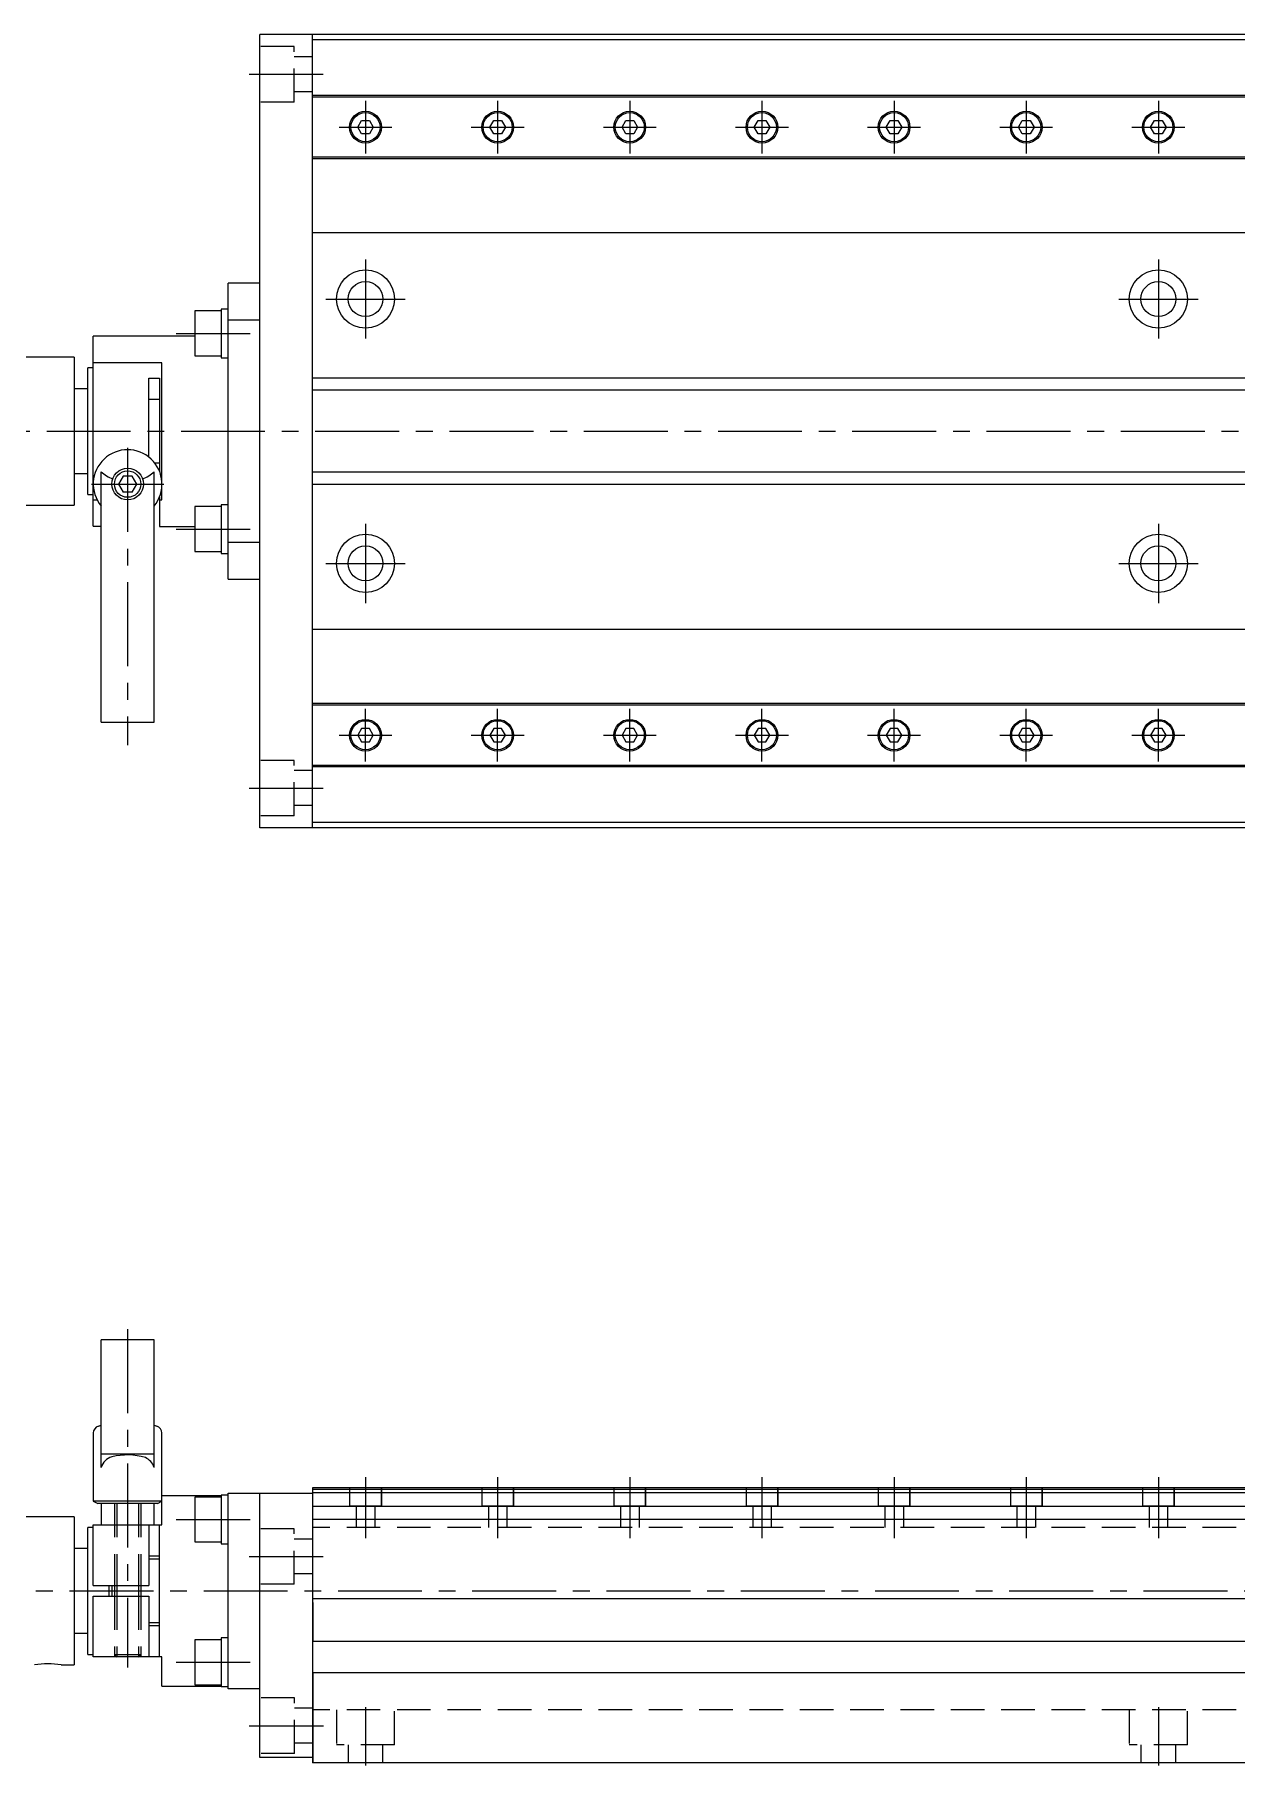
# Model space of a CAD drawing. Extents: x -2 to 830, y -8 to 345.
# Drawn here: x 305.4 to 532.8, y 17 to 344.3 of the extents above; entities that cross this region are included whole.
import ezdxf

# ---------------------------------------------------------------- set-up
doc = ezdxf.new("R2010")
doc.units = 0
doc.header["$LTSCALE"] = 0.5
doc.linetypes.add('CENTER', pattern=[50.8, 31.75, -6.35, 6.35, -6.35])
doc.linetypes.add('DASHED', pattern=[19.05, 12.7, -6.35])
for name, color, linetype in [('MSM_CENTER', 1, 'CENTER'), ('MSM_CONTINUOUS', 7, 'CONTINUOUS'), ('MSM_DASHED', 4, 'DASHED'), ('MSM_NARROW', 5, 'CONTINUOUS')]:
    doc.layers.add(name, color=color, linetype=linetype)

msp = doc.modelspace()

# ---------------------------------------------------------------- linework, layer by layer
at = {"layer": 'MSM_CENTER'}
for p, q in [((346.02, 336.83), (360.02, 336.83)), ((368.02, 331.83), (368.02, 321.83)), ((393.02, 331.83), (393.02, 321.83)), ((418.02, 331.83), (418.02, 321.83)), ((443.02, 331.83), (443.02, 321.83)), ((468.02, 331.83), (468.02, 321.83)), ((493.02, 331.83), (493.02, 321.83)), ((518.02, 331.83), (518.02, 321.83)), ((363.02, 326.83), (373.02, 326.83)), ((388.02, 326.83), (398.02, 326.83)), ((413.02, 326.83), (423.02, 326.83)), ((438.02, 326.83), (448.02, 326.83)), ((463.02, 326.83), (473.02, 326.83)), ((488.02, 326.83), (498.02, 326.83)), ((513.02, 326.83), (523.02, 326.83)), ((368.02, 301.83), (368.02, 286.83)), ((518.02, 301.83), (518.02, 286.83)), ((360.52, 294.33), (375.52, 294.33)), ((510.52, 294.33), (525.52, 294.33)), ((332.2, 287.83), (346.2, 287.83)), ((256.92, 269.33), (830.02, 269.33)), ((323.02, 266.16), (323.02, 209.94)), ((316.2, 259.33), (329.85, 259.33)), ((332.2, 250.83), (346.2, 250.83)), ((368.02, 251.83), (368.02, 236.83)), ((518.02, 251.83), (518.02, 236.83)), ((360.52, 244.33), (375.52, 244.33)), ((510.52, 244.33), (525.52, 244.33)), ((368.02, 206.83), (368.02, 216.83)), ((393.02, 206.83), (393.02, 216.83)), ((418.02, 206.83), (418.02, 216.83)), ((443.02, 206.83), (443.02, 216.83)), ((468.02, 206.83), (468.02, 216.83)), ((493.02, 206.83), (493.02, 216.83)), ((518.02, 206.83), (518.02, 216.83)), ((363.02, 211.83), (373.02, 211.83)), ((388.02, 211.83), (398.02, 211.83)), ((413.02, 211.83), (423.02, 211.83)), ((438.02, 211.83), (448.02, 211.83)), ((463.02, 211.83), (473.02, 211.83)), ((488.02, 211.83), (498.02, 211.83)), ((513.02, 211.83), (523.02, 211.83)), ((346.02, 201.83), (360.02, 201.83)), ((323.02, 99.5), (323.02, 35.5)), ((368.02, 71.5), (368.02, 60)), ((393.02, 71.5), (393.02, 60)), ((418.02, 71.5), (418.02, 60)), ((443.02, 71.5), (443.02, 60)), ((468.02, 71.5), (468.02, 60)), ((493.02, 71.5), (493.02, 60)), ((518.02, 71.5), (518.02, 60)), ((332.2, 63.5), (346.2, 63.5)), ((346.02, 56.5), (360.02, 56.5)), ((286.62, 50), (830.02, 50)), ((332.2, 36.5), (346.2, 36.5)), ((368.02, 28), (368.02, 17)), ((518.02, 28), (518.02, 17)), ((346.02, 24.5), (360.07, 24.5))]:
    msp.add_line(p, q, dxfattribs=at)
at = {"layer": 'MSM_CONTINUOUS'}
for p, q in [((358.02, 344.33), (348.02, 344.33)), ((348.02, 194.33), (348.02, 344.33)), ((358.02, 194.33), (358.02, 344.33)), ((358.02, 344.28), (358.07, 344.28)), ((828.02, 344.33), (358.07, 344.33)), ((358.07, 344.33), (358.07, 344.28)), ((543.02, 343.33), (358.02, 343.33)), ((543.02, 332.83), (358.02, 332.83)), ((543.02, 332.53), (358.02, 332.53)), ((366.55, 326.83), (367.28, 328.11)), ((367.28, 328.11), (368.76, 328.11)), ((368.76, 328.11), (369.5, 326.83)), ((391.55, 326.83), (392.28, 328.11)), ((392.28, 328.11), (393.76, 328.11)), ((393.76, 328.11), (394.5, 326.83)), ((416.55, 326.83), (417.28, 328.11)), ((417.28, 328.11), (418.76, 328.11)), ((418.76, 328.11), (419.5, 326.83)), ((441.55, 326.83), (442.28, 328.11)), ((442.28, 328.11), (443.76, 328.11)), ((443.76, 328.11), (444.5, 326.83)), ((466.55, 326.83), (467.28, 328.11)), ((467.28, 328.11), (468.76, 328.11)), ((468.76, 328.11), (469.5, 326.83)), ((491.55, 326.83), (492.28, 328.11)), ((492.28, 328.11), (493.76, 328.11)), ((493.76, 328.11), (494.5, 326.83)), ((516.55, 326.83), (517.28, 328.11)), ((517.28, 328.11), (518.76, 328.11)), ((518.76, 328.11), (519.5, 326.83)), ((367.28, 325.55), (366.55, 326.83)), ((368.76, 325.55), (367.28, 325.55)), ((369.5, 326.83), (368.76, 325.55)), ((392.28, 325.55), (391.55, 326.83)), ((393.76, 325.55), (392.28, 325.55)), ((394.5, 326.83), (393.76, 325.55)), ((417.28, 325.55), (416.55, 326.83)), ((418.76, 325.55), (417.28, 325.55)), ((419.5, 326.83), (418.76, 325.55)), ((442.28, 325.55), (441.55, 326.83)), ((443.76, 325.55), (442.28, 325.55)), ((444.5, 326.83), (443.76, 325.55)), ((467.28, 325.55), (466.55, 326.83)), ((468.76, 325.55), (467.28, 325.55)), ((469.5, 326.83), (468.76, 325.55)), ((492.28, 325.55), (491.55, 326.83)), ((493.76, 325.55), (492.28, 325.55)), ((494.5, 326.83), (493.76, 325.55)), ((517.28, 325.55), (516.55, 326.83)), ((518.76, 325.55), (517.28, 325.55)), ((519.5, 326.83), (518.76, 325.55)), ((543.02, 321.13), (358.02, 321.13)), ((543.02, 320.83), (358.02, 320.83)), ((543.02, 306.83), (358.02, 306.83)), ((342.02, 241.33), (342.02, 297.33)), ((348.02, 297.33), (342.02, 297.33)), ((335.72, 292.08), (335.72, 283.58)), ((340.72, 292.08), (335.72, 292.08)), ((340.72, 292.43), (340.72, 283.23)), ((342.02, 292.43), (340.72, 292.43)), ((348.02, 290.35), (342.02, 290.35)), ((316.52, 251.36), (316.52, 287.33)), ((335.72, 287.33), (316.52, 287.33)), ((312.92, 283.33), (303.74, 283.33)), ((312.92, 283.33), (312.92, 255.33)), ((329.52, 282.29), (316.52, 282.29)), ((329.52, 256.38), (329.52, 282.29)), ((335.72, 283.58), (340.72, 283.58)), ((340.72, 283.23), (342.02, 283.23)), ((315.52, 257.33), (315.52, 281.33)), ((316.52, 281.33), (315.52, 281.33)), ((327.02, 279.33), (329.02, 279.33)), ((327.02, 264.46), (327.02, 279.33)), ((329.02, 279.33), (329.02, 261.83)), ((543.02, 279.33), (358.02, 279.33)), ((315.52, 277.33), (312.92, 277.33)), ((329.02, 275.33), (327.02, 275.33)), ((328.15, 263.33), (329.02, 263.33)), ((312.92, 261.33), (315.52, 261.33)), ((318.02, 214.33), (318.02, 261.67)), ((322.16, 260.83), (321.29, 259.33)), ((321.29, 259.33), (322.16, 257.83)), ((323.89, 260.83), (322.16, 260.83)), ((324.76, 259.33), (323.89, 260.83)), ((323.89, 257.83), (324.76, 259.33)), ((328.02, 214.33), (328.02, 261.67)), ((358.02, 259.33), (543.02, 259.33)), ((303.74, 255.33), (312.92, 255.33)), ((315.52, 257.33), (316.52, 257.33)), ((316.52, 256.38), (317.23, 256.38)), ((323.89, 257.83), (322.16, 257.83)), ((329.02, 256.83), (329.02, 251.33)), ((329.02, 256.38), (329.52, 256.38)), ((340.72, 255.43), (340.72, 246.23)), ((342.02, 255.43), (340.72, 255.43)), ((335.72, 255.08), (335.72, 246.58)), ((340.72, 255.08), (335.72, 255.08)), ((316.52, 251.36), (318.02, 251.36)), ((329.02, 251.33), (335.72, 251.33)), ((335.72, 246.58), (340.72, 246.58)), ((340.72, 246.23), (342.02, 246.23)), ((342.02, 248.32), (348.02, 248.32)), ((342.02, 241.33), (348.02, 241.33)), ((543.02, 231.83), (358.02, 231.83)), ((543.02, 217.83), (358.02, 217.83)), ((543.02, 217.53), (358.02, 217.53)), ((318.02, 214.33), (328.02, 214.33)), ((367.28, 213.11), (366.55, 211.83)), ((368.76, 213.11), (367.28, 213.11)), ((369.5, 211.83), (368.76, 213.11)), ((392.28, 213.11), (391.55, 211.83)), ((393.76, 213.11), (392.28, 213.11)), ((394.5, 211.83), (393.76, 213.11)), ((417.28, 213.11), (416.55, 211.83)), ((418.76, 213.11), (417.28, 213.11)), ((419.5, 211.83), (418.76, 213.11)), ((442.28, 213.11), (441.55, 211.83)), ((443.76, 213.11), (442.28, 213.11)), ((444.5, 211.83), (443.76, 213.11)), ((467.28, 213.11), (466.55, 211.83)), ((468.76, 213.11), (467.28, 213.11)), ((469.5, 211.83), (468.76, 213.11)), ((492.28, 213.11), (491.55, 211.83)), ((493.76, 213.11), (492.28, 213.11)), ((494.5, 211.83), (493.76, 213.11)), ((517.28, 213.11), (516.55, 211.83)), ((518.76, 213.11), (517.28, 213.11)), ((519.5, 211.83), (518.76, 213.11)), ((366.55, 211.83), (367.28, 210.55)), ((367.28, 210.55), (368.76, 210.55)), ((368.76, 210.55), (369.5, 211.83)), ((391.55, 211.83), (392.28, 210.55)), ((392.28, 210.55), (393.76, 210.55)), ((393.76, 210.55), (394.5, 211.83)), ((416.55, 211.83), (417.28, 210.55)), ((417.28, 210.55), (418.76, 210.55)), ((418.76, 210.55), (419.5, 211.83)), ((441.55, 211.83), (442.28, 210.55)), ((442.28, 210.55), (443.76, 210.55)), ((443.76, 210.55), (444.5, 211.83)), ((466.55, 211.83), (467.28, 210.55)), ((467.28, 210.55), (468.76, 210.55)), ((468.76, 210.55), (469.5, 211.83)), ((491.55, 211.83), (492.28, 210.55)), ((492.28, 210.55), (493.76, 210.55)), ((493.76, 210.55), (494.5, 211.83)), ((516.55, 211.83), (517.28, 210.55)), ((517.28, 210.55), (518.76, 210.55)), ((518.76, 210.55), (519.5, 211.83)), ((543.02, 206.13), (358.02, 206.13)), ((543.02, 205.83), (358.02, 205.83)), ((358.02, 194.33), (348.02, 194.33)), ((543.02, 195.33), (358.02, 195.33)), ((358.07, 194.38), (358.02, 194.38)), ((358.07, 194.38), (358.07, 194.33)), ((828.02, 194.33), (358.07, 194.33)), ((318.02, 73.36), (318.02, 97.5)), ((328.02, 97.5), (318.02, 97.5)), ((328.02, 73.36), (328.02, 97.5)), ((316.52, 79.87), (316.52, 67)), ((329.52, 62.5), (329.52, 79.87)), ((318.02, 75.92), (328.02, 75.92)), ((546.57, 69.5), (358.02, 69.5)), ((358.02, 69.5), (358.02, 17.5)), ((546.57, 69.2), (358.02, 69.2)), ((329.52, 67), (316.52, 67)), ((316.52, 67), (317.39, 66.5)), ((328.66, 66.5), (317.39, 66.5)), ((318.02, 66.5), (318.02, 62.5)), ((328.02, 62.5), (328.02, 66.5)), ((328.66, 66.5), (329.52, 67)), ((340.72, 68), (329.52, 68)), ((340.72, 67.75), (335.72, 67.75)), ((335.72, 67.75), (335.72, 59.25)), ((342.02, 68.1), (340.72, 68.1)), ((340.72, 68.1), (340.72, 58.9)), ((342.02, 31.5), (342.02, 68.5)), ((342.02, 68.5), (358.02, 68.5)), ((348.02, 18.5), (348.02, 68.5)), ((546.07, 68.55), (358.02, 68.55)), ((546.07, 65.95), (358.02, 65.95)), ((312.92, 64), (300.42, 64)), ((312.92, 64), (312.92, 36)), ((316.52, 51), (316.52, 62.5)), ((316.52, 62.5), (329.52, 62.5)), ((327.02, 62.5), (327.02, 51)), ((329.02, 37.5), (329.02, 62.5)), ((828.02, 63.5), (358.02, 63.5)), ((315.52, 38), (315.52, 62)), ((316.52, 62), (315.52, 62)), ((335.72, 59.25), (340.72, 59.25)), ((315.52, 58), (312.92, 58)), ((327.02, 56.63), (329.02, 56.63)), ((329.02, 56), (327.02, 56)), ((340.72, 58.9), (342.02, 58.9)), ((316.52, 51), (327.02, 51)), ((319.52, 49), (319.52, 51)), ((320.02, 51), (320.02, 49)), ((320.52, 51.02), (320.52, 49.02)), ((325.52, 51.02), (325.52, 49.02)), ((316.52, 49), (327.02, 49)), ((316.52, 37.5), (316.52, 49)), ((327.02, 49), (327.02, 37.5)), ((828.02, 48.5), (358.02, 48.5)), ((358.07, 47.81), (358.02, 47.81)), ((358.07, 47.81), (358.07, 40.5)), ((327.02, 44), (329.02, 44)), ((329.02, 43.37), (327.02, 43.37)), ((312.92, 42), (315.52, 42)), ((340.72, 40.75), (335.72, 40.75)), ((335.72, 40.75), (335.72, 32.25)), ((342.02, 41.1), (340.72, 41.1)), ((340.72, 41.1), (340.72, 31.9)), ((358.02, 40.5), (828.02, 40.5)), ((315.52, 38), (316.52, 38)), ((329.52, 37.5), (316.52, 37.5)), ((329.52, 32), (329.52, 37.5)), ((310.42, 36), (312.92, 36)), ((828.02, 34.5), (358.02, 34.5)), ((358.07, 34.5), (358.07, 17.5)), ((329.52, 32), (340.72, 32)), ((335.72, 32.25), (340.72, 32.25)), ((340.72, 31.9), (342.02, 31.9)), ((348.02, 31.5), (342.02, 31.5)), ((358.02, 18.5), (348.02, 18.5)), ((828.02, 17.5), (358.02, 17.5))]:
    msp.add_line(p, q, dxfattribs=at)
for centre, radius in [((368.02, 326.83), 3), ((368.02, 326.83), 2.75), ((393.02, 326.83), 3), ((393.02, 326.83), 2.75), ((418.02, 326.83), 3), ((418.02, 326.83), 2.75), ((443.02, 326.83), 3), ((443.02, 326.83), 2.75), ((468.02, 326.83), 3), ((468.02, 326.83), 2.75), ((493.02, 326.83), 3), ((493.02, 326.83), 2.75), ((518.02, 326.83), 3), ((518.02, 326.83), 2.75), ((368.02, 294.33), 5.5), ((518.02, 294.33), 5.5), ((368.02, 294.33), 3.3), ((518.02, 294.33), 3.3), ((323.02, 259.33), 3), ((323.02, 259.33), 2.5), ((368.02, 244.33), 5.5), ((518.02, 244.33), 5.5), ((368.02, 244.33), 3.3), ((518.02, 244.33), 3.3), ((368.02, 211.83), 3), ((368.02, 211.83), 2.75), ((393.02, 211.83), 3), ((393.02, 211.83), 2.75), ((418.02, 211.83), 3), ((418.02, 211.83), 2.75), ((443.02, 211.83), 3), ((443.02, 211.83), 2.75), ((468.02, 211.83), 3), ((468.02, 211.83), 2.75), ((493.02, 211.83), 3), ((493.02, 211.83), 2.75), ((518.02, 211.83), 3), ((518.02, 211.83), 2.75)]:
    msp.add_circle(centre, radius, dxfattribs=at)
for centre, radius, start, end in [((323.02, 259.33), 6.5, 320.2849, 219.7151), ((322.88, 266.94), 7.17, 227.3363, 247.8884), ((323.17, 266.94), 7.17, 292.1116, 312.6637), ((317.82, 79.87), 1.3, 104.5706, 180), ((323.02, 59.86), 21.97, 103.1548, 104.5706), ((323.02, 59.86), 21.97, 75.4294, 76.8452), ((328.22, 79.87), 1.3, 0, 75.4294), ((320.74, 72.6), 2.82, 104.3307, 164.452), ((322.98, 63.89), 11.82, 73.285, 104.38), ((325.24, 72.54), 2.9, 16.4368, 66.8771), ((307.92, 22.22), 14, 79.7135, 100.2865)]:
    msp.add_arc(centre, radius, start, end, dxfattribs=at)
at = {"layer": 'MSM_DASHED'}
for p, q in [((354.55, 342.08), (347.95, 342.08)), ((354.55, 331.58), (354.55, 342.08)), ((357.95, 340.13), (354.55, 340.13)), ((354.55, 331.58), (347.95, 331.58)), ((357.95, 333.53), (354.55, 333.53)), ((354.55, 207.08), (347.95, 207.08)), ((354.55, 196.58), (354.55, 207.08)), ((357.95, 205.13), (354.55, 205.13)), ((354.55, 196.58), (347.95, 196.58)), ((357.95, 198.53), (354.55, 198.53)), ((365.02, 69.5), (365.02, 66)), ((365.02, 69.5), (365.02, 66)), ((371.02, 66), (371.02, 69.5)), ((371.02, 69.5), (371.02, 66)), ((390.02, 69.5), (390.02, 66)), ((390.02, 69.5), (390.02, 66)), ((396.02, 66), (396.02, 69.5)), ((396.02, 69.5), (396.02, 66)), ((415.02, 69.5), (415.02, 66)), ((415.02, 69.5), (415.02, 66)), ((421.02, 66), (421.02, 69.5)), ((421.02, 69.5), (421.02, 66)), ((440.02, 69.5), (440.02, 66)), ((440.02, 69.5), (440.02, 66)), ((446.02, 66), (446.02, 69.5)), ((446.02, 69.5), (446.02, 66)), ((465.02, 69.5), (465.02, 66)), ((465.02, 69.5), (465.02, 66)), ((471.02, 66), (471.02, 69.5)), ((471.02, 69.5), (471.02, 66)), ((490.02, 69.5), (490.02, 66)), ((490.02, 69.5), (490.02, 66)), ((496.02, 66), (496.02, 69.5)), ((496.02, 69.5), (496.02, 66)), ((515.02, 69.5), (515.02, 66)), ((515.02, 69.5), (515.02, 66)), ((521.02, 66), (521.02, 69.5)), ((521.02, 69.5), (521.02, 66)), ((320.52, 66.5), (320.52, 51)), ((320.96, 66.5), (320.96, 51)), ((325.09, 66.5), (325.09, 51)), ((325.52, 66.5), (325.52, 51)), ((371.02, 66), (365.02, 66)), ((366.27, 66), (366.27, 62)), ((369.77, 66), (369.77, 62)), ((396.02, 66), (390.02, 66)), ((391.27, 66), (391.27, 62)), ((394.77, 66), (394.77, 62)), ((421.02, 66), (415.02, 66)), ((416.27, 66), (416.27, 62)), ((419.77, 66), (419.77, 62)), ((446.02, 66), (440.02, 66)), ((441.27, 66), (441.27, 62)), ((444.77, 66), (444.77, 62)), ((471.02, 66), (465.02, 66)), ((466.27, 66), (466.27, 62)), ((469.77, 66), (469.77, 62)), ((496.02, 66), (490.02, 66)), ((491.27, 66), (491.27, 62)), ((494.77, 66), (494.77, 62)), ((521.02, 66), (515.02, 66)), ((516.27, 66), (516.27, 62)), ((519.77, 66), (519.77, 62)), ((354.55, 61.75), (347.95, 61.75)), ((354.55, 51.25), (354.55, 61.75)), ((357.95, 59.8), (354.55, 59.8)), ((828.02, 62), (358.02, 62)), ((357.95, 53.2), (354.55, 53.2)), ((354.55, 51.25), (347.95, 51.25)), ((320.52, 49), (320.52, 37.5)), ((320.96, 49), (320.96, 37.5)), ((325.09, 49), (325.09, 37.5)), ((325.52, 49), (325.52, 37.5)), ((325.52, 37.93), (320.52, 37.93)), ((320.52, 37.93), (320.96, 37.5)), ((325.09, 37.5), (325.52, 37.93)), ((354.62, 29.75), (348.02, 29.75)), ((354.62, 19.25), (354.62, 29.75)), ((358.02, 27.8), (354.62, 27.8)), ((828.02, 27.5), (358.02, 27.5)), ((362.52, 27.5), (362.52, 20.9)), ((373.52, 20.9), (373.52, 27.5)), ((512.52, 27.5), (512.52, 20.9)), ((523.52, 20.9), (523.52, 27.5)), ((358.02, 21.2), (354.62, 21.2)), ((373.52, 20.9), (362.52, 20.9)), ((364.72, 20.9), (364.72, 17.5)), ((371.32, 17.5), (371.32, 20.9)), ((523.52, 20.9), (512.52, 20.9)), ((514.72, 20.9), (514.72, 17.5)), ((521.32, 17.5), (521.32, 20.9)), ((354.62, 19.25), (348.02, 19.25)), ((358.07, 18.55), (358.02, 18.55))]:
    msp.add_line(p, q, dxfattribs=at)
at = {"layer": 'MSM_NARROW'}
for p, q in [((543.02, 277.08), (358.02, 277.08)), ((543.02, 261.58), (358.02, 261.58)), ((320.96, 51.02), (320.96, 49.02)), ((325.09, 51.02), (325.09, 49.02))]:
    msp.add_line(p, q, dxfattribs=at)

doc.saveas('drawing.dxf')
